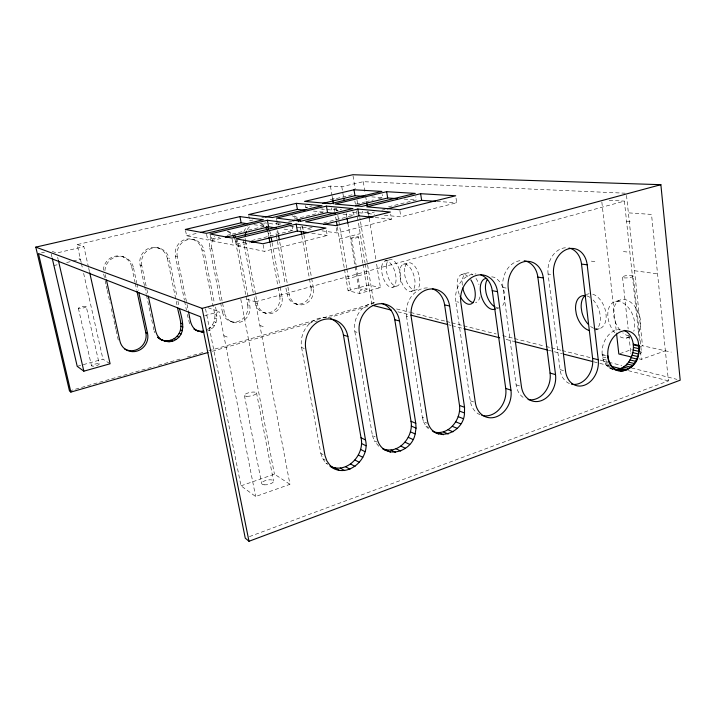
<?xml version="1.0" encoding="UTF-8"?>
<svg xmlns="http://www.w3.org/2000/svg" width="716" height="716" viewBox="0 0 716 716"><rect width="100%" height="100%" fill="white"/><g stroke="black" fill="none" stroke-linecap="round" stroke-linejoin="round"><path stroke-width="0.54" stroke-dasharray="3.58 2.69" d="M207.882 329.262C212.903 326.308 215.543 320.213 214.773 314.503L201.957 249.911A14.275 13.514 -77.8 0 0 185.891 239.26A14.275 13.514 -77.8 0 0 175.438 256.418L184.397 300.201M207.148 329.781L209.126 330.604C218.81 325.592 217.691 313.143 214.648 304.434M249.454 536.606L668.422 380.885L651.524 214.415L628.38 212.858M205.519 308.784L241.006 485.833L255.648 496.519L289.953 484.32L255.397 301.812L245.391 298.688M639.182 358.85L641.321 359.36L665.37 350.813M241.006 485.833L274.452 474.171L289.953 484.32M619.859 353.65L632.219 349.336M640.453 346.463L642.512 345.739L671.277 352.12M626.464 338.041L631.279 336.386M595.927 329.816L600.635 328.25M615.679 301.481L621.488 299.61M496.528 308.623L498.605 307.987M411.261 291.358L416.023 289.989M69.47 390.918L154.146 366.538M158.442 365.303L182.016 358.51M187.377 356.962L204.525 352.021M208.812 350.786L373.877 303.253L359.853 217.566M212.312 351.27L317.313 320.965M328.035 317.868L368.749 306.117M461.739 274.461L466.832 273.002M344.494 269.395L348.092 290.714L359.557 293.47L380.42 287.59L376.151 261.188M392.601 287.304L397.255 285.988M77.212 366.341L102.952 359.155L110.094 363.773M348.092 290.714L368.642 284.977L380.42 287.59M204.695 315.649L219.123 311.711L255.648 496.519M255.397 301.812L624.397 201.106L639.307 340.458M346.15 279.168L366.762 273.53M403.35 264.213L408.129 262.906M384.931 260.982L389.602 259.72M339.366 238.983L360.22 233.658M236.164 239.806L237.327 245.919L264.374 251.316L327.239 235.448L326.156 229.129M321.976 230.838L337.111 232.96L391.509 219.221L390.703 214.093M384.385 215.248L400.844 216.867L456.692 202.771L455.832 196.766M210.218 234.964L211.345 240.728L233.228 245.096L246.232 241.892M251.656 240.558L292.853 230.4L292.146 226.453M290.481 226.444L302.233 228.091L306.555 227.026M323.82 222.766L354.026 215.319L353.552 212.428M352.209 212.07L362.931 213.126L370.396 211.283M388.546 206.808L416.291 199.97L415.799 196.676M237.327 245.919L250.197 242.733M312.158 227.411L306.833 228.726L313.322 229.63M367.621 211.685L367.935 213.619L374.379 212.026M381.897 210.164L385.119 209.367M211.345 240.728L222.157 238.106M280.905 223.866L277.656 224.654L276.662 219.186M288.494 222.023L291.752 221.235M335.759 208.338L336.126 210.477L341.496 209.179M185.525 230.507L186.59 235.779L207.712 240.003L219.517 237.148M227.026 235.331L231.322 234.293M232.396 234.034L244.201 231.179M248.488 230.14L264.589 226.247L263.989 222.989M278.945 222.783L273.557 224.081L264.902 222.873M294.034 219.132L318.808 213.144M319.891 212.876L323.122 212.097L322.576 208.911M320.804 208.965L331.651 210.039L338.05 208.49M356.192 204.105L364.73 202.037M365.804 201.778L373.269 199.979M378.603 198.681L382.872 197.652L382.38 194.537M53.906 265.538L57.092 264.786M66.651 262.521L71.958 261.259M73.014 261.009L80.452 259.246L78.984 258.727M330.219 199.218L332.68 199.415L353.776 194.412M186.59 235.779L197.285 233.237M252.999 219.982L249.75 220.761L251.907 221.056M261.662 217.924L263.828 217.404M305.258 205.447L305.616 207.461L312.051 205.931M88.489 267.274L83.879 246.671L56.662 253.008L51.525 251.146M81.185 262.504L77.158 244.612L330.434 186.071L341.792 186.697L363.289 181.694L625.175 193.195M41.474 252.864L44.482 252.166M609.2 200.301L624.397 201.106M371.72 196.882L382.872 197.652M404.182 199.129L416.291 199.97M436.966 201.402L456.692 202.771M332.573 198.663L334.22 198.788M626.581 221.486L632.47 221.951M305.616 207.461L307.782 207.676M336.126 210.477L338.265 210.692M367.935 213.619L374.513 214.272M313.474 211.095L323.122 212.097M342.991 214.174L354.026 215.319M375.247 217.53L391.509 219.221M623.385 251.585L629.23 252.247M591.335 261.134L597.055 261.886M634.537 270.746L657.557 273.861M253.929 224.681L264.589 226.247M284.037 229.111L292.853 230.4M311.755 233.174L327.239 235.448M278.363 234.365L277.969 232.172L275.705 231.823L276.099 234.007M569.408 383.534A20.862 16.092 -74.9 0 1 560.055 369.617L548.089 274.031L552.51 274.711M267.56 231.071A13.899 12.763 -81.6 0 1 268.285 233.64L270.523 234.007L270.916 236.164M523.074 397.353A21.301 16.781 -73.6 0 1 516.12 384.841L502.954 287.492L506.14 288.074M234.83 239.063A14.087 13.13 -80.1 0 1 235.582 241.668L237.694 242.071L249.803 305.553A13.953 12.834 -70.5 0 1 239.69 322.379A13.953 12.834 -70.5 0 1 224.403 312.516L222.363 311.782L220.662 303.128M192.98 239.52L194.922 239.914M211.703 237.318A14.087 13.13 -80.1 0 0 209.797 247.987L211.811 248.425L224.403 312.516M480.069 414.761A21.775 17.506 -72 0 1 470.269 400.727L455.806 301.552L458.849 302.215M201.957 249.911L203.935 250.358L214.433 303.351M613.37 369.519C606.577 367.961 602.389 360.998 602.165 354.348L607.848 355.727M602.174 355.02L607.848 356.407M602.398 356.926L608.072 358.322M158.066 247.897L159.874 248.345M603.149 359.244L608.824 360.658M396.61 308.963L409.597 312.221M410.68 312.489L445.316 321.189M446.399 321.466L450.731 322.549M451.814 322.827L462.634 325.538M463.717 325.816L496.188 333.969M502.686 335.598L513.506 338.319M514.589 338.587L544.903 346.204M545.986 346.472L550.309 347.564M551.392 347.833L561.138 350.285M562.221 350.554L590.36 357.624M600.106 360.067L607.678 361.974M608.761 362.242L621.748 365.509M631.494 367.952L676.951 379.373M309.473 278.891L311.004 287.555L313.375 288.145A13.568 12.145 -75.3 0 1 303.682 304.479A13.568 12.145 -75.3 0 1 289.336 294.732L287.044 294.097L285.451 285.362M603.901 361.562L609.576 362.994M605.136 363.468L608.922 364.426M397.926 311.818L409.829 314.861M448.78 324.804L450.946 325.359M452.029 325.637L462.849 328.393M506.123 339.447L513.703 341.38M548.322 350.222L562.391 353.811M593.761 361.822L609.996 365.965M628.388 370.664L668.422 380.885M606.363 365.366L611.097 366.574M607.982 366.726L612.717 367.943M609.593 368.078L615.286 369.546M611.482 368.794L613.379 369.286M175.438 256.418L177.308 256.901L186.804 303.396M427.443 287.913A22.751 19.126 -76 0 0 406.491 316.257L410.331 317.251M144.444 285.63L140.076 265.09A14.481 13.917 -73.5 0 1 150.772 247.664A14.481 13.917 -73.5 0 1 167.365 258.395L169.209 258.897L177.031 296.845M560.055 369.617L565.542 371.139M278.148 287.322L279.759 296.093L282.023 296.737A13.756 12.485 -73.2 0 1 272.125 313.304A13.756 12.485 -73.2 0 1 257.312 303.503L255.147 302.814L253.5 294.124M295.117 303.718L297.426 304.389M122.15 256.507L123.796 257.008M77.158 244.612L83.879 246.671M140.076 265.09L141.795 265.627L146.646 288.432M374.513 302.644A23.27 20.03 -73.9 0 0 354.868 331.642L357.57 332.484M516.12 384.841L521.418 386.506M103.346 270.192A14.705 14.311 -64.4 0 1 131.771 267.113L133.462 267.668L136.702 282.784M246 296.147L247.664 304.864L249.803 305.553M263.497 312.525L265.69 313.25M470.269 400.727L474.323 402.186M259.872 325.449L263.792 326.854M208.096 307.728L219.123 311.711M214.773 314.503L216.787 315.255M326.469 317.752A23.825 20.961 -71 0 0 301.615 347.502L304.748 348.674M230.991 321.574L233.067 322.352M214.872 318.11L216.885 318.88M214.075 321.672L216.08 322.451M212.437 324.948L214.442 325.744M210.083 327.713L212.07 328.519M406.491 316.257L422.359 417.33L426.217 418.914M223.857 335.652L227.536 337.173M422.359 417.33L423.505 421.67L427.363 423.29M423.505 421.67L425.975 426.235L428.875 427.47M354.868 331.642L372.427 435.543L375.148 436.85M372.427 435.543L374.226 440.743L376.956 442.067M301.615 347.502L320.795 453.335L323.337 454.75M320.795 453.335L322.701 458.634L325.252 460.075M322.701 458.634L325.861 463.019L327.57 463.986M325.861 463.019L327.534 464.281M378.818 446.292L374.226 440.743M425.975 426.235L429.466 429.725M154.101 331.016L154.781 332.698M189.552 323.811L187.306 314.422M51.23 253.938L51.955 257.107M57.656 257.339L58.157 259.505M78.384 308.274L91.496 365.769M86.269 306.636A4.027 0.707 -12.2 0 1 80.317 308.498A4.027 0.707 -12.2 0 1 80.389 307.227A4.027 0.707 -12.2 0 1 86.269 306.636L99.264 364.086A3.983 0.913 -12.9 0 1 93.447 366.153A3.983 0.913 -12.9 0 1 93.429 364.542A3.983 0.913 -12.9 0 1 99.264 364.086M88.73 268.357L89.464 271.615M81.427 263.586L82.653 269.019M83.629 273.36L102.952 359.155M105.243 274.595L105.968 277.871M103.677 274.013L104.876 279.437M105.118 280.52L106.075 284.861M106.308 285.944L107.033 289.201M107.275 290.284L110.148 303.307M111.347 308.73L114.945 325.01M115.178 326.093L115.903 329.351M116.144 330.434L118.301 340.198M136.935 283.867L138.322 290.347M131.771 267.113L135.055 282.417M135.288 283.509L136.693 290.061M146.878 289.515L148.033 294.947M144.677 286.704L146.279 294.276M146.511 295.35L152.956 325.61M153.179 326.693L153.868 329.933M167.365 258.395L177.174 305.884M184.621 301.293L186.411 310.046M177.926 301.185L179.036 306.609M187.028 304.479L188.353 310.968M209.797 247.987L220.447 302.045M206.584 234.284L207.712 240.003M244.425 395.536L261.689 483.73M256.516 392.798L273.512 480.883M235.582 241.668L245.785 295.055M232.065 239.046L233.228 245.096M240.8 299.252L274.452 474.171M243.207 239.797L253.294 293.041M245.561 241.274L255.666 294.768M255.872 295.86L257.312 303.503M248.783 215.597L249.356 218.693M263.175 244.845L264.374 251.316M276.295 235.099L285.254 284.27M272.107 242.652L280.037 285.917M280.233 287L282.023 296.737M268.285 233.64L268.688 235.833M270.093 243.503L277.951 286.23M279.759 242.053L287.734 285.952M287.939 287.053L289.336 294.732M302.447 226.158L303.217 230.507M303.978 234.857L311.451 277.271M311.648 278.363L313.375 288.145M301.892 226.122L302.233 228.091M300.29 226.918L300.863 230.167M301.821 235.582L309.276 277.808M330.434 186.071L331.991 195.307M332.161 196.336L332.68 199.415M334.166 208.204L334.721 211.506M335.652 217.002L336.207 220.295M337.325 226.891L344.315 268.312M336.225 227.706L337.111 232.96M331.293 207.917L331.651 210.039M336.708 208.732L337.075 210.934M337.818 215.319L346.634 267.686M346.812 268.769L350.401 290.07M351.574 238.07L356.085 265.197M356.264 266.289L360.229 290.168M341.792 186.697L343.51 197.052M346.24 213.466L346.974 217.843M347.887 223.329L359.557 293.47M353.024 175.823L355.181 189.006M356.98 199.988L357.696 204.382M354.85 200.954L355.387 204.221M356.461 210.764L364.999 262.754M365.169 263.828L371.962 305.195M358.51 236.96A3.517 0.582 -9.6 0 1 353.257 238.312A3.517 0.582 -9.6 0 1 353.364 237.273A3.517 0.582 -9.6 0 1 358.51 236.96L362.806 263.032M362.985 264.115L367.102 289.094A3.482 0.743 -9.4 0 1 361.92 290.553A3.482 0.743 -9.4 0 1 361.974 289.246A3.482 0.743 -9.4 0 1 367.102 289.094M363.289 181.694L365.312 194.161M365.652 196.3L366.547 201.796M368.149 211.694L368.856 216.098M369.214 218.291L375.972 260.087M362.618 211.202L362.931 213.126M399.886 210.728L400.844 216.867M601.852 202.055L616.476 332.922M622.508 277.101L628.156 328.93M628.881 335.544L630.805 353.185M626.518 195.387L642.512 345.739M633.311 276.108A5.433 1.217 -6.1 0 1 625.05 277.942A5.433 1.217 -6.1 0 1 625.354 275.785A5.433 1.217 -6.1 0 1 633.311 276.108L641.464 352.451M640.489 351.583L641.321 359.36M459.216 294.312A15.492 8.261 73.3 0 1 458.589 277.253A15.492 8.261 73.3 0 1 468.667 277.146M629.516 336.923A19.153 12.405 68.9 0 1 619.582 336.547M614.946 332.797A19.153 12.405 68.9 0 1 609.164 307.218A19.153 12.405 68.9 0 1 626.769 305.786A19.153 12.405 68.9 0 1 633.767 331.266M640.82 351.717A5.343 1.548 -4.8 0 1 639.791 353.668M630.939 353.579A5.343 1.548 -4.8 0 1 631.038 352.764M586.735 295.86A18.348 11.456 70.1 0 1 590.002 297.382M593.152 300.004A18.348 11.456 70.1 0 1 599.704 312.4L600.411 317.072A18.348 11.456 70.1 0 1 594.978 330.13M602.165 354.348A20.272 15.305 -76 0 1 620.289 329.548M548.089 274.031A21.355 16.728 -79.5 0 1 566.857 247.754M455.806 301.552A22.259 18.276 -77.5 0 1 475.979 273.933M462.303 285.192A15.457 8.315 73.3 0 1 473.016 274.944M475.997 278.399A15.457 8.315 73.3 0 1 478.986 284.619M479.988 296.845A15.457 8.315 73.3 0 1 475.505 302.662M498.425 307.907A16.003 8.896 72.8 0 1 495.955 307.415M491.606 276.895A16.003 8.896 72.8 0 1 504.252 292.083L504.825 296.164A16.003 8.896 72.8 0 1 501.361 306.931M594.522 328.546A18.294 11.519 70 0 0 606.121 315.201L605.423 310.547A18.294 11.519 70 0 0 592.418 294.07M593.716 328.25A18.294 11.519 70 0 1 589.724 325.735M586.359 294.652A18.294 11.519 70 0 1 589.232 293.757M628.836 335.938A19.09 12.467 68.8 0 1 622.768 332.833M620.074 330.174A19.09 12.467 68.8 0 1 616.091 303.28A19.09 12.467 68.8 0 1 635.826 307.755A19.09 12.467 68.8 0 1 636.64 333.925M502.954 287.492A21.793 17.47 -78.6 0 1 521.49 260.561M311.004 287.555A13.506 12.109 -75.3 0 1 301.355 303.808A13.506 12.109 -75.3 0 1 287.044 294.097M247.664 304.864A13.89 12.781 -70.4 0 1 237.596 321.609A13.89 12.781 -70.4 0 1 222.363 311.782M177.308 256.901A14.347 13.568 -77.7 0 1 187.816 239.663A14.347 13.568 -77.7 0 1 203.935 250.358M141.795 265.627A14.553 13.971 -73.5 0 1 152.544 248.112A14.553 13.971 -73.5 0 1 169.209 258.897M227.321 231.295A14.15 13.183 -80.1 0 1 232.082 233.273M236.942 239.448A14.15 13.183 -80.1 0 1 237.694 242.071M211.811 248.425A14.15 13.183 -80.1 0 1 214.773 236.199M259.926 223.24A13.962 12.807 -81.5 0 1 265.099 225.298M269.449 230.606A13.962 12.807 -81.5 0 1 270.523 234.007M245.355 240.182A13.962 12.807 -81.5 0 1 245.123 238.374M247.253 229.612A13.962 12.807 -81.5 0 1 250.815 225.647M294.312 216.017A13.783 12.449 -82.5 0 1 297.212 217.548M277.969 232.172A13.783 12.449 -82.5 0 1 277.754 230.382M278.399 225.012A13.783 12.449 -82.5 0 1 279.419 222.515M279.759 296.093A13.694 12.441 -73.2 0 1 269.905 312.588A13.694 12.441 -73.2 0 1 255.147 302.814M260.928 223.866A13.899 12.763 -81.6 0 1 264.813 226.659M243.914 231.715A13.899 12.763 -81.6 0 1 247.315 226.471M291.985 215.749A13.72 12.405 -82.5 0 1 297.292 219.57M276.134 224.699A13.72 12.405 -82.5 0 1 277.584 221.441M227.706 231.671A14.087 13.13 -80.1 0 1 232.566 235.251M104.912 270.755A14.776 14.374 -64.7 0 1 133.462 267.668M381.807 266.191A13.711 6.48 74.6 0 0 390.873 287.367A13.711 6.48 74.6 0 0 393.836 268.804A13.711 6.48 74.6 0 0 381.807 266.191M399.984 269.547A14.141 6.892 74.3 0 0 409.427 291.403A14.141 6.892 74.3 0 0 412.756 272.331A14.141 6.892 74.3 0 0 399.984 269.547M264.123 484.822A6.104 2.264 -11.8 0 0 273.566 481.483A6.104 2.264 -11.8 0 0 265.126 480.669A6.104 2.264 -11.8 0 0 264.123 484.822M246.841 396.306A6.22 1.799 -11.3 0 0 256.552 393.263A6.22 1.799 -11.3 0 0 248.04 392.941A6.22 1.799 -11.3 0 0 246.841 396.306M386.452 264.92A13.685 6.525 74.6 0 0 395.527 286.051A13.685 6.525 74.6 0 0 398.543 267.507A13.685 6.525 74.6 0 0 386.452 264.92M404.728 268.24A14.105 6.936 74.3 0 0 414.179 290.043A14.105 6.936 74.3 0 0 417.571 270.979A14.105 6.936 74.3 0 0 404.728 268.24"/><path stroke-width="1.07" d="M433.735 431.918C448.771 435.981 461.31 419.442 459.52 405.453L444.618 304.882A22.751 19.126 -76 0 0 432.366 288.781M464.487 412.971L464.541 407.323L449.63 306.018A22.921 19.225 -76 0 0 427.112 289.667A22.921 19.225 -76 0 0 411.288 317.501L427.184 419.316C431.041 444.743 464.111 434.406 464.487 412.971L459.475 411.065M619.993 368.794L625.721 370.262C634.994 366.431 639.665 355.807 639.075 346.204L633.275 344.906M619.474 368.955L625.202 370.423L621.121 371.031L615.402 369.554C629.096 369.044 636.247 351.977 632.344 340.055A20.272 15.305 -76 0 0 624.2 330.398M638.627 354.017L639.281 348.755L638.144 341.326A20.406 15.358 -76 0 0 619.814 332.09A20.406 15.358 -76 0 0 607.848 355.727C608.448 378.218 636.739 373.143 638.627 354.017L632.837 352.666M179.483 308.775C181.945 318.539 186.769 332.77 175.957 339.563C170.005 343.671 162.765 341.281 157.618 337.209C162.89 342.49 172.046 341.729 176.941 336.323C184.513 328.438 179.107 317.081 177.613 308.041M383.087 448.843C399 454.911 413.893 436.393 411.002 421.268L394.785 319.739A23.27 20.03 -73.9 0 0 381.816 303.396M334.327 468.631L330.121 465.454L326.944 461.041L325.028 455.698L305.795 349.059A24.022 21.086 -71.1 0 1 322.8 319.775A24.022 21.086 -71.1 0 1 347.869 336.466L365.5 439.955C370.351 458.983 346.991 479.801 330.049 466.179C347.063 474.448 365.044 454.57 361.025 437.753L343.429 335.034A23.825 20.961 -71 0 0 330.729 318.799M415.137 433.932L416.032 428.132L415.763 423.29L399.528 321.019A23.458 20.137 -73.9 0 0 375.766 304.497A23.458 20.137 -73.9 0 0 359.369 333.038L376.965 437.718C381.386 460.594 411.772 453.532 415.137 433.932L410.393 431.829M70.875 392.091L38.467 253.554L200.57 316.776L245.266 538.163L248.989 541.278L680.2 380.187L660.868 184.683L352.845 174.722L35.8 247.127L69.47 390.918L70.875 392.091L208.025 352.505M639.218 345.479L633.418 344.19M52.205 258.163L77.212 366.341L83.844 371.174L110.094 363.773L89.706 272.698M35.8 247.127L202.127 308.363L660.868 184.683M251.271 242.464L297.382 231.062L308.435 232.691M323.856 224.52L358.976 215.838L373.072 217.306M387.267 208.839L421.635 200.337L435.874 201.33M296.147 224.099L235.967 238.786L262.978 243.762L325.977 228.073L296.147 224.099L297.382 231.062M357.857 209.027L305.616 221.781L335.876 225.612L390.381 212.034L357.857 209.027L358.976 215.838M420.641 193.705L366.834 206.834L399.734 209.707L455.689 195.772L420.641 193.705L421.635 200.337M225.397 237.318L268.625 226.847L276.331 227.974M292.835 220.976L327.543 212.562L335.267 213.368M355.449 205.796L387.66 197.983L397.568 198.672M267.417 220.26L210.03 234.007L231.877 238.034L291.618 223.49L267.417 220.26L268.625 226.847M326.442 206.127L276.465 218.094L301.024 221.199L352.916 208.571L326.442 206.127L327.543 212.562M386.667 191.7L335.043 204.06L361.831 206.405L415.298 193.392L386.667 191.7L387.66 197.983M200.489 232.476L241.131 222.81L247.53 223.741M264.911 217.145L297.4 209.421L304.9 210.2M322.782 203.38L354.984 195.719L363.907 196.336M239.958 216.599L185.31 229.451L206.396 233.335L263.381 219.722L239.958 216.599L241.131 222.81M296.326 203.344L248.586 214.567L272.375 217.575L322.03 205.716L296.326 203.344L297.4 209.421M354.008 189.776L304.551 201.402L330.577 203.675L381.888 191.414L354.008 189.776L354.984 195.719M195.468 329.924L200.382 331.329L203.845 331.016M196.998 330.694L202.333 332.161L204.069 332M569.032 248.031A21.355 16.728 -79.5 0 1 581.517 264.061L587.192 264.83L598.245 359.754A21.006 16.146 -74.9 0 1 584.274 385.271A21.006 16.146 -74.9 0 1 565.542 371.139L553.62 274.89A21.507 16.79 -79.4 0 1 567.895 249.007A21.507 16.79 -79.4 0 1 587.192 264.83M524.228 260.74A21.793 17.47 -78.6 0 1 537.85 277.083L543.328 277.969L555.527 374.62A21.462 16.844 -73.6 0 1 541.099 400.745A21.462 16.844 -73.6 0 1 521.418 386.506L508.27 288.467A21.954 17.551 -78.6 0 1 523.029 261.966A21.954 17.551 -78.6 0 1 543.328 277.969M480.669 274.819A22.259 18.276 -77.5 0 1 492.259 290.678L497.513 291.68L510.955 390.139A21.936 17.587 -72 0 1 496.036 416.9A21.936 17.587 -72 0 1 475.335 402.544L460.871 302.653A22.429 18.356 -77.5 0 1 476.149 275.499A22.429 18.356 -77.5 0 1 497.513 291.68M614.337 369.537L621.121 371.031M633.481 347.448L639.281 348.755M444.618 304.882L449.63 306.018M633.159 350.061L638.949 351.386M632.004 355.172L637.795 356.541M631.682 357.069L618.83 354.008L616.601 334.032M631.181 357.678L636.963 359.065M629.901 359.915L635.674 361.312M628.621 362.153L634.385 363.558M626.974 363.961L632.729 365.393M625.328 365.778L631.073 367.219M571.413 384.161A20.862 16.092 -74.9 0 0 592.606 358.331L598.245 359.754M623.421 367.048L629.167 368.498M621.515 368.319L627.252 369.778M373.045 305.464L391.437 310.162M410.912 315.138L447.697 324.527M463.932 328.671L499.634 337.791M514.777 341.657L547.239 349.945M563.474 354.089L592.687 361.544M612.162 366.52L621.9 369.009M617.434 369.599L623.153 371.067M616.225 370.253L619.072 370.995M394.785 319.739L399.528 321.019M528.095 399.564A21.301 16.781 -73.6 0 0 550.076 373.072L555.527 374.62M343.429 335.034L347.869 336.466M492.259 290.678L505.72 388.448L510.955 390.139M459.52 405.453L464.541 407.323M458.186 416.658L463.189 418.609M455.734 421.867L460.719 423.845M452.288 426.333L457.255 428.347M448.073 429.761L453.013 431.811M443.365 431.927L448.279 433.994M200.382 331.329L202.333 332.161M438.469 432.661L443.365 434.746M180.736 323.158L182.616 323.954M411.002 421.268L415.763 423.29M193.938 329.154L198.941 331.526M432.375 430.969L434.317 431.802M434.702 432.33L438.595 433.994M181.032 326.228L182.911 327.042M411.279 426.065L416.032 428.132M180.522 329.879L182.401 330.711M179.134 333.325L181.005 334.175M408.245 437.324L412.98 439.472M176.941 336.323L178.803 337.191M404.988 442.193L409.704 444.376M174.113 338.686L175.957 339.563M400.835 446.104L405.525 448.332M170.811 340.243L172.645 341.129M396.046 448.807L400.709 451.044M167.276 340.888L169.101 341.774M390.954 450.087L395.59 452.351M163.74 340.574L165.548 341.469M385.897 449.872L390.497 452.136M361.025 437.753L365.5 439.955M160.447 339.321L162.237 340.207M383.042 449.057L385.79 450.418M136.935 291.161L145.84 332.68L147.577 333.54A14.651 13.881 -53.9 0 1 136.756 351.171A14.651 13.881 -53.9 0 1 119.921 341.102L106.451 280.046M361.49 443.508L365.965 445.755M360.578 449.397L365.044 451.689M358.349 455.018L362.797 457.345M354.957 459.994L359.378 462.375M350.607 464.004L355.011 466.42M345.604 466.778L349.972 469.213M340.27 468.112L344.611 470.564M334.963 467.915L339.268 470.376M617.183 370.27C611.41 367.836 608.439 361.687 607.848 355.727M195.862 329.978C190.044 325.95 190.044 318.253 188.576 312.051M159.399 338.086L157.225 335.24L155.873 331.866L148.257 296.03M58.408 260.597L83.844 371.174M138.788 292.504L147.577 333.54M202.127 308.363L248.989 541.278M271.113 237.247L271.91 241.578M268.885 236.933L269.896 242.411M278.56 235.466L279.365 239.86M303.405 231.599L303.79 233.774M301.051 231.25L301.624 234.499M332.868 200.516L333.423 203.809M336.395 221.396L337.138 225.791M343.689 198.135L344.056 200.31M346.974 217.843L347.887 223.329M366.726 202.897L367.254 206.199M368.856 216.098L369.214 218.291M537.85 277.083L550.076 373.072M581.517 264.061L592.606 358.331M470.868 279.884A15.492 8.261 73.3 0 1 473.446 301.928A15.492 8.261 73.3 0 1 460.021 296.084M495.481 308.945A16.038 8.843 72.8 0 1 480.883 294.294L480.302 290.311A16.038 8.843 72.8 0 1 486.388 278.417M588.901 330.416A18.348 11.456 70.1 0 1 576.308 314.02L575.601 309.491A18.348 11.456 70.1 0 1 585.661 295.619M505.72 388.448A21.775 17.506 -72 0 1 481.796 415.37M473.276 302.671A15.457 8.315 73.3 0 1 462.769 288.074M495.114 307.021A16.003 8.896 72.8 0 1 486.039 292.755L485.466 288.781A16.003 8.896 72.8 0 1 487.551 279.24M588.221 324.294A18.294 11.519 70 0 1 581.902 312.221L581.204 307.701A18.294 11.519 70 0 1 585.509 295.198M234.669 235.627A14.15 13.183 -80.1 0 1 235.716 237.059M266.424 226.381A13.962 12.807 -81.5 0 1 268.616 229.048M245.194 235.636A13.962 12.807 -81.5 0 1 246.411 231.223M299.637 219.857A13.783 12.449 -82.5 0 1 300.622 221.262M297.292 219.57A13.72 12.405 -82.5 0 1 298.697 221.718M265.376 227.303A13.899 12.763 -81.6 0 1 267.22 230.257M232.566 235.251A14.087 13.13 -80.1 0 1 234.472 238.24M145.84 332.68A14.58 13.828 -53.7 0 1 140.121 347.716A14.58 13.828 -53.7 0 1 124.512 348.871"/></g></svg>
